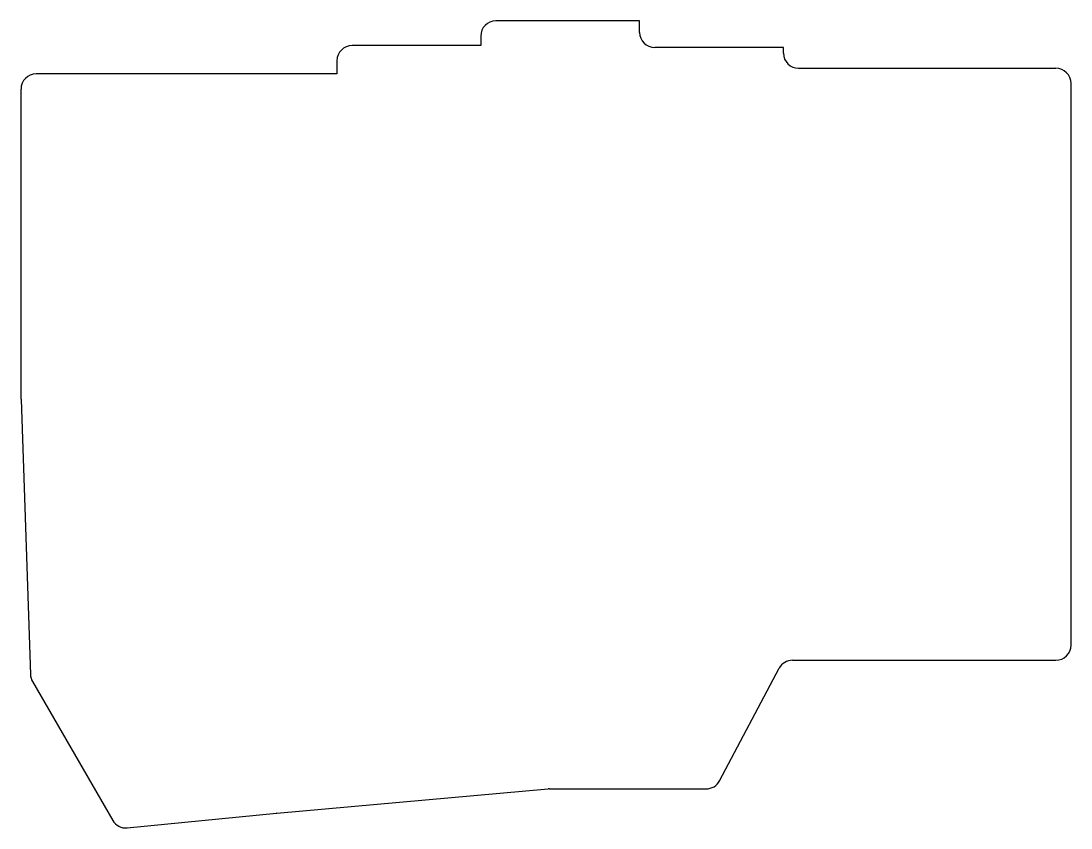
# Model space of a CAD drawing. Header units: millimetres. Extents: x 207 to 346, y -164 to -57.
import ezdxf

# ---------------------------------------------------------------- set-up
doc = ezdxf.new("R2010")
doc.units = ezdxf.units.MM

msp = doc.modelspace()

# ---------------------------------------------------------------- linework, layer by layer
for p, q in [((288.5, -57), (269.5, -57)), ((288.5, -58.5), (288.5, -57)), ((267.5, -59), (267.5, -60.25)), ((267.5, -60.25), (250.5, -60.25)), ((307.5, -60.5), (290.5, -60.5)), ((307.5, -61.25), (307.5, -60.5)), ((248.5, -62.25), (248.5, -64)), ((309.5, -63.25), (343.5, -63.25)), ((248.5, -64), (208.75, -64)), ((206.75, -106.97), (206.75, -66)), ((345.5, -139.5), (345.5, -65.25)), ((206.75, -107.03), (208, -143.37)), ((308.7, -141.5), (343.5, -141.5)), ((299.06, -157.44), (306.94, -142.56)), ((208.26, -144.3), (218.87, -162.67)), ((240.55, -161.7), (276.41, -158.51)), ((276.59, -158.5), (297.3, -158.5)), ((220.8, -163.66), (240.52, -161.7))]:
    msp.add_line(p, q)
for centre, start, end in [((269.5, -59), 90, 180), ((290.5, -58.5), 180, 270), ((250.5, -62.25), 90, 180), ((309.5, -61.25), 180, 270), ((343.5, -65.25), 0, 90), ((208.75, -66), 90, 180), ((208.75, -106.97), 180, 181.9625), ((343.5, -139.5), 270, 0), ((308.7, -143.5), 90, 152.1027), ((210, -143.3), 181.9625, 210), ((297.3, -156.5), 270, 332.1027), ((276.59, -160.5), 90, 95.0798), ((240.72, -163.69), 95.0798, 95.682), ((220.6, -161.67), 210, 275.682)]:
    msp.add_arc(centre, 2, start, end)

doc.saveas('drawing.dxf')
